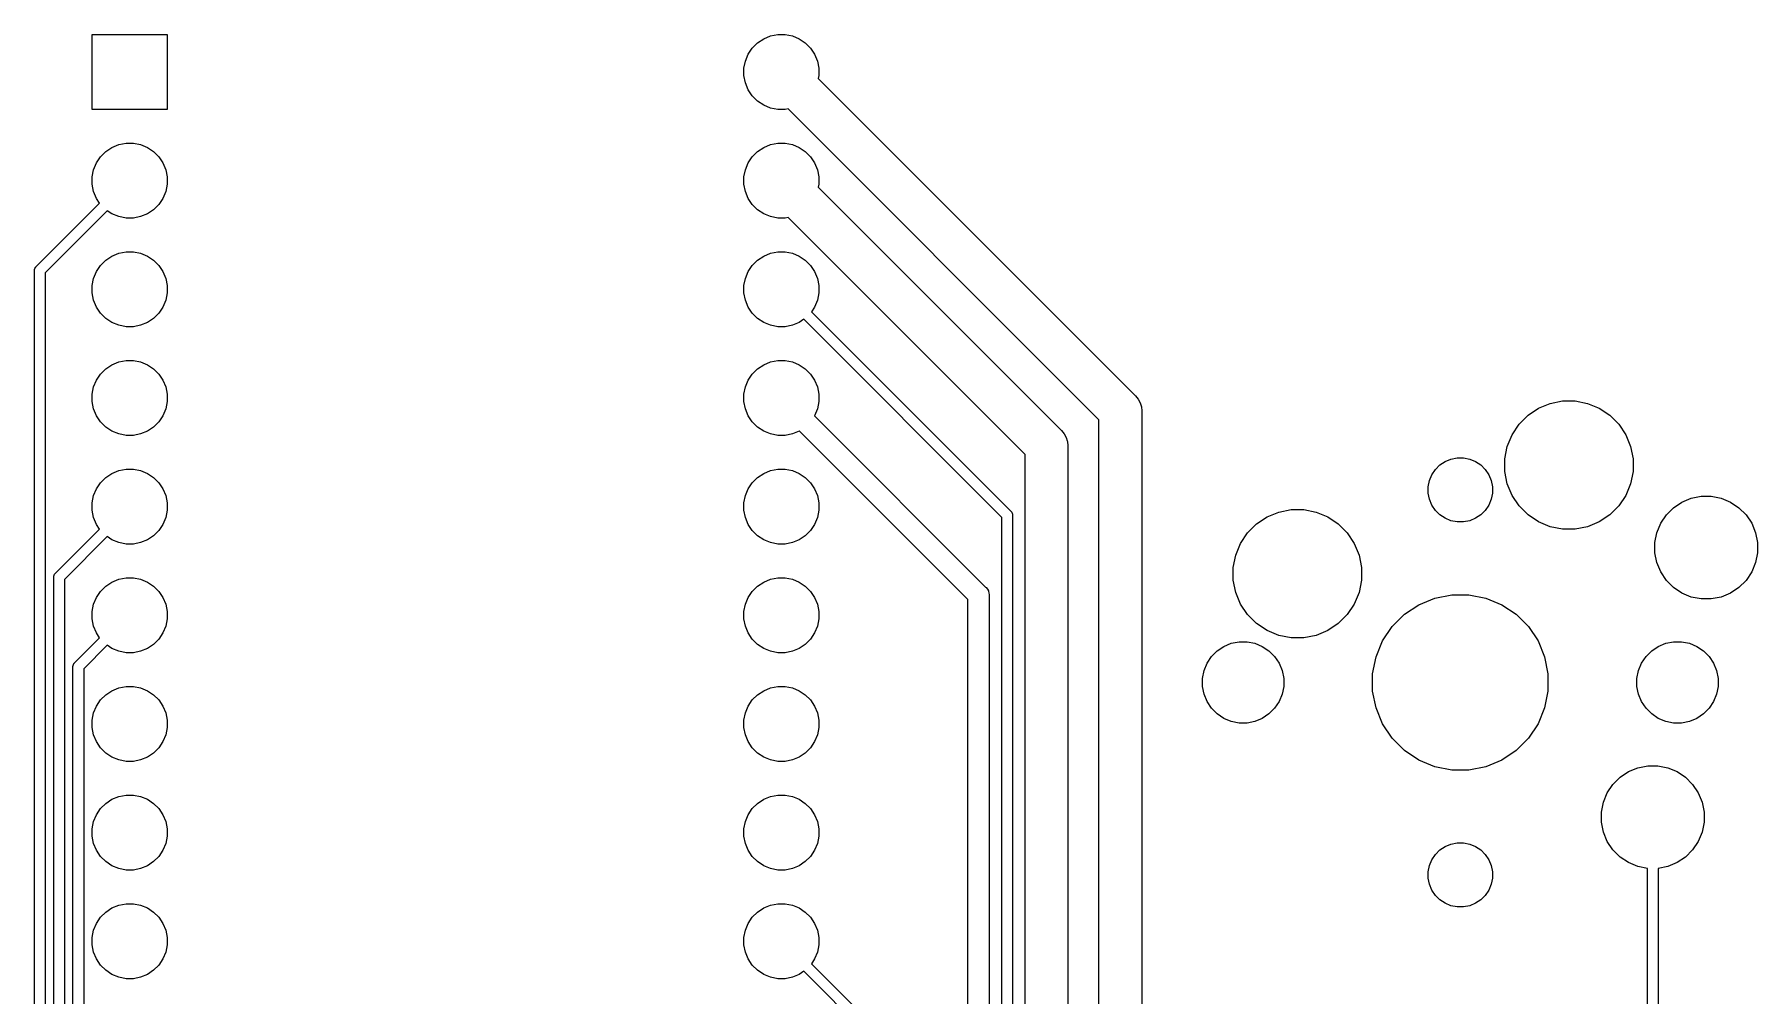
# Model space of a CAD drawing. Extents: x 52 to 337, y -159 to -34.
# Drawn here: x 55.56 to 95.85, y -56.53 to -34.07 of the extents above; entities that cross this region are included whole.
import ezdxf

# ---------------------------------------------------------------- set-up
doc = ezdxf.new("R2010")
doc.units = 0
doc.layers.add('BLACK', color=7, linetype='CONTINUOUS')

msp = doc.modelspace()

# ---------------------------------------------------------------- linework, layer by layer
at = {"layer": 'BLACK', "linetype": 'CONTINUOUS'}
for p, q in [((56.9087, -35.8188), (56.9087, -34.0662)), ((56.9087, -34.0662), (58.6613, -34.0662)), ((58.6613, -34.0662), (58.6613, -35.8188)), ((72.4664, -34.2618), (72.6099, -34.1659)), ((72.6099, -34.1659), (72.7694, -34.0999)), ((72.7694, -34.0999), (72.9387, -34.0662)), ((72.9387, -34.0662), (73.1113, -34.0662)), ((73.1113, -34.0662), (73.2806, -34.0999)), ((73.2806, -34.0999), (73.4401, -34.1659)), ((73.4401, -34.1659), (73.5836, -34.2618)), ((72.1824, -34.6869), (72.2484, -34.5274)), ((72.2484, -34.5274), (72.3443, -34.3839)), ((72.3443, -34.3839), (72.4664, -34.2618)), ((73.5836, -34.2618), (73.7057, -34.3839)), ((73.7057, -34.3839), (73.8016, -34.5274)), ((73.8016, -34.5274), (73.8676, -34.6869)), ((72.1487, -34.8562), (72.1824, -34.6869)), ((72.1487, -35.0288), (72.1487, -34.8562)), ((72.1824, -35.1981), (72.1487, -35.0288)), ((73.8676, -34.6869), (73.9013, -34.8562)), ((73.9013, -35.0288), (73.8875, -35.0979)), ((73.9013, -34.8562), (73.9013, -35.0288)), ((72.2484, -35.3576), (72.1824, -35.1981)), ((72.3443, -35.5011), (72.2484, -35.3576)), ((73.8875, -35.0979), (80.7023, -41.9127)), ((58.6613, -35.8188), (56.9087, -35.8188)), ((72.4664, -35.6232), (72.3443, -35.5011)), ((72.6099, -35.7191), (72.4664, -35.6232)), ((72.7694, -35.7851), (72.6099, -35.7191)), ((72.9387, -35.8188), (72.7694, -35.7851)), ((73.1113, -35.8188), (72.9387, -35.8188)), ((73.1804, -35.805), (73.1113, -35.8188)), ((79.9952, -42.6198), (73.1804, -35.805)), ((57.3699, -36.7059), (57.5294, -36.6399)), ((57.5294, -36.6399), (57.6987, -36.6062)), ((57.6987, -36.6062), (57.8713, -36.6062)), ((57.8713, -36.6062), (58.0406, -36.6399)), ((58.0406, -36.6399), (58.2001, -36.7059)), ((72.6099, -36.7059), (72.7694, -36.6399)), ((72.7694, -36.6399), (72.9387, -36.6062)), ((72.9387, -36.6062), (73.1113, -36.6062)), ((73.1113, -36.6062), (73.2806, -36.6399)), ((73.2806, -36.6399), (73.4401, -36.7059)), ((56.9424, -37.2269), (57.0084, -37.0674)), ((57.0084, -37.0674), (57.1043, -36.9239)), ((57.1043, -36.9239), (57.2264, -36.8018)), ((57.2264, -36.8018), (57.3699, -36.7059)), ((58.2001, -36.7059), (58.3436, -36.8018)), ((58.3436, -36.8018), (58.4657, -36.9239)), ((58.4657, -36.9239), (58.5616, -37.0674)), ((58.5616, -37.0674), (58.6276, -37.2269)), ((72.1824, -37.2269), (72.2484, -37.0674)), ((72.2484, -37.0674), (72.3443, -36.9239)), ((72.3443, -36.9239), (72.4664, -36.8018)), ((72.4664, -36.8018), (72.6099, -36.7059)), ((73.4401, -36.7059), (73.5836, -36.8018)), ((73.5836, -36.8018), (73.7057, -36.9239)), ((73.7057, -36.9239), (73.8016, -37.0674)), ((73.8016, -37.0674), (73.8676, -37.2269)), ((56.9087, -37.3962), (56.9424, -37.2269)), ((56.9087, -37.5688), (56.9087, -37.3962)), ((58.6276, -37.2269), (58.6613, -37.3962)), ((58.6613, -37.3962), (58.6613, -37.5688)), ((72.1487, -37.3962), (72.1824, -37.2269)), ((72.1487, -37.5688), (72.1487, -37.3962)), ((73.8676, -37.2269), (73.9013, -37.3962)), ((73.9013, -37.3962), (73.9013, -37.5688)), ((56.9424, -37.7381), (56.9087, -37.5688)), ((57.0084, -37.8976), (56.9424, -37.7381)), ((58.6276, -37.7381), (58.5616, -37.8976)), ((58.6613, -37.5688), (58.6276, -37.7381)), ((72.1824, -37.7381), (72.1487, -37.5688)), ((72.2484, -37.8976), (72.1824, -37.7381)), ((73.9013, -37.5688), (73.8875, -37.6379)), ((73.8875, -37.6379), (79.5574, -43.3078)), ((55.5996, -39.4911), (57.0824, -38.0083)), ((57.2592, -38.1851), (55.8087, -39.6356)), ((57.0824, -38.0083), (57.0084, -37.8976)), ((57.3699, -38.2591), (57.2592, -38.1851)), ((57.5294, -38.3251), (57.3699, -38.2591)), ((58.2001, -38.2591), (58.0406, -38.3251)), ((58.3436, -38.1632), (58.2001, -38.2591)), ((58.4657, -38.0411), (58.3436, -38.1632)), ((58.5616, -37.8976), (58.4657, -38.0411)), ((72.3443, -38.0411), (72.2484, -37.8976)), ((72.4664, -38.1632), (72.3443, -38.0411)), ((72.6099, -38.2591), (72.4664, -38.1632)), ((72.7694, -38.3251), (72.6099, -38.2591)), ((57.6987, -38.3588), (57.5294, -38.3251)), ((57.8713, -38.3588), (57.6987, -38.3588)), ((58.0406, -38.3251), (57.8713, -38.3588)), ((72.9387, -38.3588), (72.7694, -38.3251)), ((73.1113, -38.3588), (72.9387, -38.3588)), ((73.1804, -38.345), (73.1113, -38.3588)), ((78.7212, -43.8859), (73.1804, -38.345)), ((57.0084, -39.6074), (57.1043, -39.4639)), ((57.1043, -39.4639), (57.2264, -39.3418)), ((57.2264, -39.3418), (57.3699, -39.2459)), ((57.3699, -39.2459), (57.5294, -39.1799)), ((57.5294, -39.1799), (57.6987, -39.1462)), ((57.6987, -39.1462), (57.8713, -39.1462)), ((57.8713, -39.1462), (58.0406, -39.1799)), ((58.0406, -39.1799), (58.2001, -39.2459)), ((58.2001, -39.2459), (58.3436, -39.3418)), ((58.3436, -39.3418), (58.4657, -39.4639)), ((58.4657, -39.4639), (58.5616, -39.6074)), ((72.2484, -39.6074), (72.3443, -39.4639)), ((72.3443, -39.4639), (72.4664, -39.3418)), ((72.4664, -39.3418), (72.6099, -39.2459)), ((72.6099, -39.2459), (72.7694, -39.1799)), ((72.7694, -39.1799), (72.9387, -39.1462)), ((72.9387, -39.1462), (73.1113, -39.1462)), ((73.1113, -39.1462), (73.2806, -39.1799)), ((73.2806, -39.1799), (73.4401, -39.2459)), ((73.4401, -39.2459), (73.5836, -39.3418)), ((73.5836, -39.3418), (73.7057, -39.4639)), ((73.7057, -39.4639), (73.8016, -39.6074)), ((55.5581, -39.5838), (55.5605, -39.5593)), ((55.5587, -39.59), (55.5581, -39.5838)), ((55.5587, -66.9502), (55.5587, -39.59)), ((55.5605, -39.5593), (55.5676, -39.5358)), ((55.5676, -39.5358), (55.5792, -39.514)), ((55.5792, -39.514), (55.591, -39.4998)), ((55.591, -39.4998), (55.5949, -39.495)), ((55.591, -39.4998), (55.591, -39.4998)), ((55.5949, -39.495), (55.5996, -39.4911)), ((55.8087, -39.6356), (55.8087, -66.9046)), ((56.9087, -39.9362), (56.9424, -39.7669)), ((56.9424, -39.7669), (57.0084, -39.6074)), ((58.5616, -39.6074), (58.6276, -39.7669)), ((58.6276, -39.7669), (58.6613, -39.9362)), ((72.1487, -39.9362), (72.1824, -39.7669)), ((72.1824, -39.7669), (72.2484, -39.6074)), ((73.8016, -39.6074), (73.8676, -39.7669)), ((73.8676, -39.7669), (73.9013, -39.9362)), ((56.9087, -40.1088), (56.9087, -39.9362)), ((56.9424, -40.2781), (56.9087, -40.1088)), ((57.0084, -40.4376), (56.9424, -40.2781)), ((58.6276, -40.2781), (58.5616, -40.4376)), ((58.6613, -40.1088), (58.6276, -40.2781)), ((58.6613, -39.9362), (58.6613, -40.1088)), ((72.1487, -40.1088), (72.1487, -39.9362)), ((72.1824, -40.2781), (72.1487, -40.1088)), ((72.2484, -40.4376), (72.1824, -40.2781)), ((73.8676, -40.2781), (73.8016, -40.4376)), ((73.9013, -40.1088), (73.8676, -40.2781)), ((73.9013, -39.9362), (73.9013, -40.1088)), ((57.1043, -40.5811), (57.0084, -40.4376)), ((57.2264, -40.7032), (57.1043, -40.5811)), ((58.4657, -40.5811), (58.3436, -40.7032)), ((58.5616, -40.4376), (58.4657, -40.5811)), ((72.3443, -40.5811), (72.2484, -40.4376)), ((72.4664, -40.7032), (72.3443, -40.5811)), ((73.8016, -40.4376), (73.7276, -40.5483)), ((73.7276, -40.5483), (78.3904, -45.2111)), ((57.3699, -40.7991), (57.2264, -40.7032)), ((57.5294, -40.8651), (57.3699, -40.7991)), ((57.6987, -40.8988), (57.5294, -40.8651)), ((57.8713, -40.8988), (57.6987, -40.8988)), ((58.0406, -40.8651), (57.8713, -40.8988)), ((58.2001, -40.7991), (58.0406, -40.8651)), ((58.3436, -40.7032), (58.2001, -40.7991)), ((72.6099, -40.7991), (72.4664, -40.7032)), ((72.7694, -40.8651), (72.6099, -40.7991)), ((72.9387, -40.8988), (72.7694, -40.8651)), ((73.1113, -40.8988), (72.9387, -40.8988)), ((73.2806, -40.8651), (73.1113, -40.8988)), ((73.4401, -40.7991), (73.2806, -40.8651)), ((73.5508, -40.7251), (73.4401, -40.7991)), ((78.1813, -45.3556), (73.5508, -40.7251)), ((57.1043, -42.0039), (57.2264, -41.8818)), ((57.2264, -41.8818), (57.3699, -41.7859)), ((57.3699, -41.7859), (57.5294, -41.7199)), ((57.5294, -41.7199), (57.6987, -41.6862)), ((57.6987, -41.6862), (57.8713, -41.6862)), ((57.8713, -41.6862), (58.0406, -41.7199)), ((58.0406, -41.7199), (58.2001, -41.7859)), ((58.2001, -41.7859), (58.3436, -41.8818)), ((58.3436, -41.8818), (58.4657, -42.0039)), ((72.3443, -42.0039), (72.4664, -41.8818)), ((72.4664, -41.8818), (72.6099, -41.7859)), ((72.6099, -41.7859), (72.7694, -41.7199)), ((72.7694, -41.7199), (72.9387, -41.6862)), ((72.9387, -41.6862), (73.1113, -41.6862)), ((73.1113, -41.6862), (73.2806, -41.7199)), ((73.2806, -41.7199), (73.4401, -41.7859)), ((73.4401, -41.7859), (73.5836, -41.8818)), ((73.5836, -41.8818), (73.7057, -42.0039)), ((56.9424, -42.3069), (57.0084, -42.1474)), ((57.0084, -42.1474), (57.1043, -42.0039)), ((58.4657, -42.0039), (58.5616, -42.1474)), ((58.5616, -42.1474), (58.6276, -42.3069)), ((72.1824, -42.3069), (72.2484, -42.1474)), ((72.2484, -42.1474), (72.3443, -42.0039)), ((73.7057, -42.0039), (73.8016, -42.1474)), ((73.8016, -42.1474), (73.8676, -42.3069)), ((80.7023, -41.9127), (80.7023, -41.9127)), ((80.7023, -41.9127), (81.2862, -42.4966)), ((56.9087, -42.4762), (56.9424, -42.3069)), ((56.9087, -42.6488), (56.9087, -42.4762)), ((56.9424, -42.8181), (56.9087, -42.6488)), ((58.6276, -42.3069), (58.6613, -42.4762)), ((58.6613, -42.6488), (58.6276, -42.8181)), ((58.6613, -42.4762), (58.6613, -42.6488)), ((72.1487, -42.4762), (72.1824, -42.3069)), ((72.1487, -42.6488), (72.1487, -42.4762)), ((72.1824, -42.8181), (72.1487, -42.6488)), ((73.8676, -42.3069), (73.9013, -42.4762)), ((73.9013, -42.6488), (73.8676, -42.8181)), ((73.9013, -42.4762), (73.9013, -42.6488)), ((80.45, -43.0746), (79.9952, -42.6198)), ((79.9952, -42.6198), (79.9952, -42.6198)), ((81.2862, -42.4966), (81.3053, -42.5122)), ((81.3053, -42.5122), (81.3677, -42.5884)), ((81.3677, -42.5884), (81.4142, -42.6752)), ((81.4142, -42.6752), (81.4427, -42.7693)), ((90.7295, -42.8032), (91.0025, -42.6901)), ((91.0025, -42.6901), (91.2923, -42.6325)), ((91.2923, -42.6325), (91.5877, -42.6325)), ((91.5877, -42.6325), (91.8775, -42.6901)), ((91.8775, -42.6901), (92.1505, -42.8032)), ((57.0084, -42.9776), (56.9424, -42.8181)), ((57.1043, -43.1211), (57.0084, -42.9776)), ((58.5616, -42.9776), (58.4657, -43.1211)), ((58.6276, -42.8181), (58.5616, -42.9776)), ((72.2484, -42.9776), (72.1824, -42.8181)), ((72.3443, -43.1211), (72.2484, -42.9776)), ((73.8016, -42.9776), (73.7984, -42.9823)), ((73.7984, -42.9823), (77.7994, -46.9834)), ((73.8676, -42.8181), (73.8016, -42.9776)), ((80.45, -90.4516), (80.45, -43.0746)), ((81.4427, -42.7693), (81.4428, -42.7695)), ((81.4428, -42.7695), (81.4524, -42.8675)), ((81.4524, -42.8675), (81.45, -42.8921)), ((81.45, -42.8921), (81.45, -90.6342)), ((90.2749, -43.1763), (90.4838, -42.9674)), ((90.4838, -42.9674), (90.7295, -42.8032)), ((92.1505, -42.8032), (92.3962, -42.9674)), ((92.3962, -42.9674), (92.6051, -43.1763)), ((57.2264, -43.2432), (57.1043, -43.1211)), ((57.3699, -43.3391), (57.2264, -43.2432)), ((57.5294, -43.4051), (57.3699, -43.3391)), ((57.6987, -43.4388), (57.5294, -43.4051)), ((57.8713, -43.4388), (57.6987, -43.4388)), ((58.0406, -43.4051), (57.8713, -43.4388)), ((58.2001, -43.3391), (58.0406, -43.4051)), ((58.3436, -43.2432), (58.2001, -43.3391)), ((58.4657, -43.1211), (58.3436, -43.2432)), ((72.4664, -43.2432), (72.3443, -43.1211)), ((72.6099, -43.3391), (72.4664, -43.2432)), ((72.7694, -43.4051), (72.6099, -43.3391)), ((72.9387, -43.4388), (72.7694, -43.4051)), ((73.1113, -43.4388), (72.9387, -43.4388)), ((73.2806, -43.4051), (73.1113, -43.4388)), ((73.4401, -43.3391), (73.2806, -43.4051)), ((73.4448, -43.3359), (73.4401, -43.3391)), ((77.3813, -47.2724), (73.4448, -43.3359)), ((79.5574, -43.3078), (79.5765, -43.3235)), ((79.5765, -43.3235), (79.639, -43.3996)), ((79.639, -43.3996), (79.6854, -43.4865)), ((79.6854, -43.4865), (79.7089, -43.5639)), ((89.9976, -43.695), (90.1107, -43.422)), ((90.1107, -43.422), (90.2749, -43.1763)), ((92.6051, -43.1763), (92.7693, -43.422)), ((92.7693, -43.422), (92.8824, -43.695)), ((78.7213, -75.05), (78.7212, -43.8859)), ((79.7089, -43.5639), (79.714, -43.5807)), ((79.714, -43.5807), (79.7237, -43.6788)), ((79.7237, -43.6788), (79.7212, -43.7033)), ((79.7212, -43.7033), (79.7212, -89.5542)), ((89.94, -43.9848), (89.9976, -43.695)), ((92.8824, -43.695), (92.94, -43.9848)), ((57.3699, -44.3259), (57.5294, -44.2599)), ((57.5294, -44.2599), (57.6987, -44.2262)), ((57.6987, -44.2262), (57.8713, -44.2262)), ((57.8713, -44.2262), (58.0406, -44.2599)), ((58.0406, -44.2599), (58.2001, -44.3259)), ((72.6099, -44.3259), (72.7694, -44.2599)), ((72.7694, -44.2599), (72.9387, -44.2262)), ((72.9387, -44.2262), (73.1113, -44.2262)), ((73.1113, -44.2262), (73.2806, -44.2599)), ((73.2806, -44.2599), (73.4401, -44.3259)), ((88.2354, -44.3572), (88.3174, -44.2344)), ((88.3174, -44.2344), (88.4219, -44.1299)), ((88.4219, -44.1299), (88.5447, -44.0479)), ((88.5447, -44.0479), (88.6812, -43.9913)), ((88.6812, -43.9913), (88.8261, -43.9625)), ((88.8261, -43.9625), (88.9739, -43.9625)), ((88.9739, -43.9625), (89.1188, -43.9913)), ((89.1188, -43.9913), (89.2553, -44.0479)), ((89.2553, -44.0479), (89.3781, -44.1299)), ((89.3781, -44.1299), (89.4826, -44.2344)), ((89.4826, -44.2344), (89.5646, -44.3572)), ((89.94, -44.2802), (89.94, -43.9848)), ((89.9976, -44.57), (89.94, -44.2802)), ((92.94, -44.2802), (92.8824, -44.57)), ((92.94, -43.9848), (92.94, -44.2802)), ((56.9424, -44.8469), (57.0084, -44.6874)), ((57.0084, -44.6874), (57.1043, -44.5439)), ((57.1043, -44.5439), (57.2264, -44.4218)), ((57.2264, -44.4218), (57.3699, -44.3259)), ((58.2001, -44.3259), (58.3436, -44.4218)), ((58.3436, -44.4218), (58.4657, -44.5439)), ((58.4657, -44.5439), (58.5616, -44.6874)), ((58.5616, -44.6874), (58.6276, -44.8469)), ((72.1824, -44.8469), (72.2484, -44.6874)), ((72.2484, -44.6874), (72.3443, -44.5439)), ((72.3443, -44.5439), (72.4664, -44.4218)), ((72.4664, -44.4218), (72.6099, -44.3259)), ((73.4401, -44.3259), (73.5836, -44.4218)), ((73.5836, -44.4218), (73.7057, -44.5439)), ((73.7057, -44.5439), (73.8016, -44.6874)), ((73.8016, -44.6874), (73.8676, -44.8469)), ((88.15, -44.6386), (88.1788, -44.4937)), ((88.15, -44.7864), (88.15, -44.6386)), ((88.1788, -44.4937), (88.2354, -44.3572)), ((89.5646, -44.3572), (89.6212, -44.4937)), ((89.6212, -44.4937), (89.65, -44.6386)), ((89.65, -44.6386), (89.65, -44.7864)), ((90.1107, -44.843), (89.9976, -44.57)), ((92.8824, -44.57), (92.7693, -44.843)), ((56.9087, -45.0162), (56.9424, -44.8469)), ((56.9087, -45.1888), (56.9087, -45.0162)), ((58.6276, -44.8469), (58.6613, -45.0162)), ((58.6613, -45.0162), (58.6613, -45.1888)), ((72.1487, -45.0162), (72.1824, -44.8469)), ((72.1487, -45.1888), (72.1487, -45.0162)), ((73.8676, -44.8469), (73.9013, -45.0162)), ((73.9013, -45.0162), (73.9013, -45.1888)), ((88.1788, -44.9313), (88.15, -44.7864)), ((88.2354, -45.0678), (88.1788, -44.9313)), ((88.3174, -45.1906), (88.2354, -45.0678)), ((89.5646, -45.0678), (89.4826, -45.1906)), ((89.6212, -44.9313), (89.5646, -45.0678)), ((89.65, -44.7864), (89.6212, -44.9313)), ((90.2749, -45.0887), (90.1107, -44.843)), ((90.4838, -45.2976), (90.2749, -45.0887)), ((92.6051, -45.0887), (92.3962, -45.2976)), ((92.7693, -44.843), (92.6051, -45.0887)), ((93.885, -45.1304), (94.0816, -44.9991)), ((94.0816, -44.9991), (94.3, -44.9086)), ((94.3, -44.9086), (94.5318, -44.8625)), ((94.5318, -44.8625), (94.7682, -44.8625)), ((94.7682, -44.8625), (95, -44.9086)), ((95, -44.9086), (95.2184, -44.9991)), ((95.2184, -44.9991), (95.415, -45.1304)), ((56.9424, -45.3581), (56.9087, -45.1888)), ((57.0084, -45.5176), (56.9424, -45.3581)), ((57.0824, -45.6283), (57.0084, -45.5176)), ((58.5616, -45.5176), (58.4657, -45.6611)), ((58.6276, -45.3581), (58.5616, -45.5176)), ((58.6613, -45.1888), (58.6276, -45.3581)), ((72.1824, -45.3581), (72.1487, -45.1888)), ((72.2484, -45.5176), (72.1824, -45.3581)), ((72.3443, -45.6611), (72.2484, -45.5176)), ((73.8016, -45.5176), (73.7057, -45.6611)), ((73.8676, -45.3581), (73.8016, -45.5176)), ((73.9013, -45.1888), (73.8676, -45.3581)), ((78.1813, -71.0222), (78.1813, -45.3556)), ((78.3904, -45.2111), (78.3951, -45.215)), ((78.3951, -45.215), (78.399, -45.2198)), ((78.399, -45.2198), (78.3991, -45.2198)), ((78.3991, -45.2198), (78.4108, -45.234)), ((78.4108, -45.234), (78.4224, -45.2558)), ((78.4224, -45.2558), (78.4295, -45.2793)), ((78.4295, -45.2793), (78.4313, -45.2977)), ((78.4313, -45.2977), (78.4313, -45.2977)), ((78.4313, -45.2977), (78.4319, -45.3038)), ((78.4319, -45.3038), (78.4313, -45.31)), ((78.4313, -45.31), (78.4313, -71.0679)), ((83.9249, -45.7163), (84.1338, -45.5074)), ((84.1338, -45.5074), (84.3795, -45.3432)), ((84.3795, -45.3432), (84.6525, -45.2301)), ((84.6525, -45.2301), (84.9423, -45.1725)), ((84.9423, -45.1725), (85.2377, -45.1725)), ((85.2377, -45.1725), (85.5275, -45.2301)), ((85.5275, -45.2301), (85.8005, -45.3432)), ((85.8005, -45.3432), (86.0462, -45.5074)), ((86.0462, -45.5074), (86.2551, -45.7163)), ((88.4219, -45.2951), (88.3174, -45.1906)), ((88.5447, -45.3771), (88.4219, -45.2951)), ((88.6812, -45.4337), (88.5447, -45.3771)), ((88.8261, -45.4625), (88.6812, -45.4337)), ((88.9739, -45.4625), (88.8261, -45.4625)), ((89.1188, -45.4337), (88.9739, -45.4625)), ((89.2553, -45.3771), (89.1188, -45.4337)), ((89.3781, -45.2951), (89.2553, -45.3771)), ((89.4826, -45.1906), (89.3781, -45.2951)), ((90.7295, -45.4618), (90.4838, -45.2976)), ((91.0025, -45.5749), (90.7295, -45.4618)), ((92.1505, -45.4618), (91.8775, -45.5749)), ((92.3962, -45.2976), (92.1505, -45.4618)), ((93.4961, -45.7125), (93.5866, -45.4941)), ((93.5866, -45.4941), (93.7179, -45.2975)), ((93.7179, -45.2975), (93.885, -45.1304)), ((95.415, -45.1304), (95.5821, -45.2975)), ((95.5821, -45.2975), (95.7134, -45.4941)), ((95.7134, -45.4941), (95.8039, -45.7125)), ((56.0496, -46.6611), (57.0824, -45.6283)), ((57.2592, -45.8051), (56.2587, -46.8056)), ((57.3699, -45.8791), (57.2592, -45.8051)), ((57.5294, -45.9451), (57.3699, -45.8791)), ((58.2001, -45.8791), (58.0406, -45.9451)), ((58.3436, -45.7832), (58.2001, -45.8791)), ((58.4657, -45.6611), (58.3436, -45.7832)), ((72.4664, -45.7832), (72.3443, -45.6611)), ((72.6099, -45.8791), (72.4664, -45.7832)), ((72.7694, -45.9451), (72.6099, -45.8791)), ((73.4401, -45.8791), (73.2806, -45.9451)), ((73.5836, -45.7832), (73.4401, -45.8791)), ((73.7057, -45.6611), (73.5836, -45.7832)), ((83.7607, -45.962), (83.9249, -45.7163)), ((86.2551, -45.7163), (86.4193, -45.962)), ((91.2923, -45.6325), (91.0025, -45.5749)), ((91.5877, -45.6325), (91.2923, -45.6325)), ((91.8775, -45.5749), (91.5877, -45.6325)), ((93.45, -45.9443), (93.4961, -45.7125)), ((95.8039, -45.7125), (95.85, -45.9443)), ((57.6987, -45.9788), (57.5294, -45.9451)), ((57.8713, -45.9788), (57.6987, -45.9788)), ((58.0406, -45.9451), (57.8713, -45.9788)), ((72.9387, -45.9788), (72.7694, -45.9451)), ((73.1113, -45.9788), (72.9387, -45.9788)), ((73.2806, -45.9451), (73.1113, -45.9788)), ((83.59, -46.5248), (83.6476, -46.235)), ((83.6476, -46.235), (83.7607, -45.962)), ((86.4193, -45.962), (86.5324, -46.235)), ((86.5324, -46.235), (86.59, -46.5248)), ((93.45, -46.1807), (93.45, -45.9443)), ((93.4961, -46.4125), (93.45, -46.1807)), ((95.85, -46.1807), (95.8039, -46.4125)), ((95.85, -45.9443), (95.85, -46.1807)), ((56.0087, -46.7477), (56.0105, -46.7293)), ((56.0105, -46.7293), (56.0176, -46.7057)), ((56.0176, -46.7057), (56.0293, -46.684)), ((56.0293, -46.684), (56.0449, -46.665)), ((56.0449, -46.665), (56.0496, -46.6611)), ((83.59, -46.8202), (83.59, -46.5248)), ((86.59, -46.5248), (86.59, -46.8202)), ((93.5866, -46.6309), (93.4961, -46.4125)), ((93.7179, -46.8275), (93.5866, -46.6309)), ((95.7134, -46.6309), (95.5821, -46.8275)), ((95.8039, -46.4125), (95.7134, -46.6309)), ((56.0081, -46.7538), (56.0087, -46.7477)), ((56.0087, -46.7599), (56.0081, -46.7538)), ((56.0087, -46.7477), (56.0087, -46.7477)), ((56.0087, -66.7638), (56.0087, -46.7599)), ((56.2587, -46.8056), (56.2587, -66.7182)), ((57.0084, -47.2274), (57.1043, -47.0839)), ((57.1043, -47.0839), (57.2264, -46.9618)), ((57.2264, -46.9618), (57.3699, -46.8659)), ((57.3699, -46.8659), (57.5294, -46.7999)), ((57.5294, -46.7999), (57.6987, -46.7662)), ((57.6987, -46.7662), (57.8713, -46.7662)), ((57.8713, -46.7662), (58.0406, -46.7999)), ((58.0406, -46.7999), (58.2001, -46.8659)), ((58.2001, -46.8659), (58.3436, -46.9618)), ((58.3436, -46.9618), (58.4657, -47.0839)), ((58.4657, -47.0839), (58.5616, -47.2274)), ((72.2484, -47.2274), (72.3443, -47.0839)), ((72.3443, -47.0839), (72.4664, -46.9618)), ((72.4664, -46.9618), (72.6099, -46.8659)), ((72.6099, -46.8659), (72.7694, -46.7999)), ((72.7694, -46.7999), (72.9387, -46.7662)), ((72.9387, -46.7662), (73.1113, -46.7662)), ((73.1113, -46.7662), (73.2806, -46.7999)), ((73.2806, -46.7999), (73.4401, -46.8659)), ((73.4401, -46.8659), (73.5836, -46.9618)), ((73.5836, -46.9618), (73.7057, -47.0839)), ((73.7057, -47.0839), (73.8016, -47.2274)), ((77.7994, -46.9834), (77.809, -46.9912)), ((77.809, -46.9912), (77.8402, -47.0293)), ((77.8402, -47.0293), (77.8634, -47.0727)), ((77.8634, -47.0727), (77.8668, -47.0839)), ((77.8668, -47.0839), (77.8777, -47.1198)), ((77.8777, -47.1198), (77.8825, -47.1688)), ((83.6476, -47.11), (83.59, -46.8202)), ((83.7607, -47.383), (83.6476, -47.11)), ((86.5324, -47.11), (86.4193, -47.383)), ((86.59, -46.8202), (86.5324, -47.11)), ((93.885, -46.9946), (93.7179, -46.8275)), ((94.0816, -47.1259), (93.885, -46.9946)), ((94.3, -47.2164), (94.0816, -47.1259)), ((95.2184, -47.1259), (95, -47.2164)), ((95.415, -46.9946), (95.2184, -47.1259)), ((95.5821, -46.8275), (95.415, -46.9946)), ((56.9087, -47.5562), (56.9424, -47.3869)), ((56.9424, -47.3869), (57.0084, -47.2274)), ((58.5616, -47.2274), (58.6276, -47.3869)), ((58.6276, -47.3869), (58.6613, -47.5562)), ((72.1487, -47.5562), (72.1824, -47.3869)), ((72.1824, -47.3869), (72.2484, -47.2274)), ((73.8016, -47.2274), (73.8676, -47.3869)), ((73.8676, -47.3869), (73.9013, -47.5562)), ((77.3813, -70.505), (77.3813, -47.2724)), ((77.8825, -47.1688), (77.8813, -47.1811)), ((77.8813, -47.1811), (77.8813, -70.505)), ((83.9249, -47.6287), (83.7607, -47.383)), ((86.4193, -47.383), (86.2551, -47.6287)), ((87.5932, -47.6202), (87.929, -47.3958)), ((87.929, -47.3958), (88.302, -47.2413)), ((88.302, -47.2413), (88.6981, -47.1625)), ((88.6981, -47.1625), (89.1019, -47.1625)), ((89.1019, -47.1625), (89.498, -47.2413)), ((89.498, -47.2413), (89.871, -47.3958)), ((89.871, -47.3958), (90.2068, -47.6202)), ((94.5318, -47.2625), (94.3, -47.2164)), ((94.7682, -47.2625), (94.5318, -47.2625)), ((95, -47.2164), (94.7682, -47.2625)), ((56.9087, -47.7288), (56.9087, -47.5562)), ((56.9424, -47.8981), (56.9087, -47.7288)), ((57.0084, -48.0576), (56.9424, -47.8981)), ((58.6276, -47.8981), (58.5616, -48.0576)), ((58.6613, -47.7288), (58.6276, -47.8981)), ((58.6613, -47.5562), (58.6613, -47.7288)), ((72.1487, -47.7288), (72.1487, -47.5562)), ((72.1824, -47.8981), (72.1487, -47.7288)), ((72.2484, -48.0576), (72.1824, -47.8981)), ((73.8676, -47.8981), (73.8016, -48.0576)), ((73.9013, -47.7288), (73.8676, -47.8981)), ((73.9013, -47.5562), (73.9013, -47.7288)), ((84.1338, -47.8376), (83.9249, -47.6287)), ((84.3795, -48.0018), (84.1338, -47.8376)), ((86.0462, -47.8376), (85.8005, -48.0018)), ((86.2551, -47.6287), (86.0462, -47.8376)), ((87.0833, -48.2415), (87.3077, -47.9057)), ((87.3077, -47.9057), (87.5932, -47.6202)), ((90.2068, -47.6202), (90.4923, -47.9057)), ((90.4923, -47.9057), (90.7167, -48.2415)), ((56.4996, -48.7511), (57.0824, -48.1683)), ((57.2592, -48.3451), (56.7087, -48.8956)), ((57.0824, -48.1683), (57.0084, -48.0576)), ((57.3699, -48.4191), (57.2592, -48.3451)), ((58.3436, -48.3232), (58.2001, -48.4191)), ((58.4657, -48.2011), (58.3436, -48.3232)), ((58.5616, -48.0576), (58.4657, -48.2011)), ((72.3443, -48.2011), (72.2484, -48.0576)), ((72.4664, -48.3232), (72.3443, -48.2011)), ((72.6099, -48.4191), (72.4664, -48.3232)), ((73.5836, -48.3232), (73.4401, -48.4191)), ((73.7057, -48.2011), (73.5836, -48.3232)), ((73.8016, -48.0576), (73.7057, -48.2011)), ((83.37, -48.3706), (83.5429, -48.299)), ((83.5429, -48.299), (83.7264, -48.2625)), ((83.7264, -48.2625), (83.9136, -48.2625)), ((83.9136, -48.2625), (84.0971, -48.299)), ((84.0971, -48.299), (84.27, -48.3706)), ((84.6525, -48.1149), (84.3795, -48.0018)), ((84.9423, -48.1725), (84.6525, -48.1149)), ((85.2377, -48.1725), (84.9423, -48.1725)), ((85.5275, -48.1149), (85.2377, -48.1725)), ((85.8005, -48.0018), (85.5275, -48.1149)), ((86.9288, -48.6145), (87.0833, -48.2415)), ((90.7167, -48.2415), (90.8712, -48.6145)), ((93.53, -48.3706), (93.7029, -48.299)), ((93.7029, -48.299), (93.8864, -48.2625)), ((93.8864, -48.2625), (94.0736, -48.2625)), ((94.0736, -48.2625), (94.2571, -48.299)), ((94.2571, -48.299), (94.43, -48.3706)), ((56.4949, -48.755), (56.4996, -48.7511)), ((57.5294, -48.4851), (57.3699, -48.4191)), ((57.6987, -48.5188), (57.5294, -48.4851)), ((57.8713, -48.5188), (57.6987, -48.5188)), ((58.0406, -48.4851), (57.8713, -48.5188)), ((58.2001, -48.4191), (58.0406, -48.4851)), ((72.7694, -48.4851), (72.6099, -48.4191)), ((72.9387, -48.5188), (72.7694, -48.4851)), ((73.1113, -48.5188), (72.9387, -48.5188)), ((73.2806, -48.4851), (73.1113, -48.5188)), ((73.4401, -48.4191), (73.2806, -48.4851)), ((82.9781, -48.7625), (83.0821, -48.6069)), ((83.0821, -48.6069), (83.2144, -48.4746)), ((83.2144, -48.4746), (83.37, -48.3706)), ((84.27, -48.3706), (84.4256, -48.4746)), ((84.4256, -48.4746), (84.5579, -48.6069)), ((84.5579, -48.6069), (84.6619, -48.7625)), ((86.85, -49.0106), (86.9288, -48.6145)), ((90.8712, -48.6145), (90.95, -49.0106)), ((93.1381, -48.7625), (93.2421, -48.6069)), ((93.2421, -48.6069), (93.3744, -48.4746)), ((93.3744, -48.4746), (93.53, -48.3706)), ((94.43, -48.3706), (94.5856, -48.4746)), ((94.5856, -48.4746), (94.7179, -48.6069)), ((94.7179, -48.6069), (94.8219, -48.7625)), ((56.4581, -48.8438), (56.4605, -48.8193)), ((56.4587, -48.8499), (56.4581, -48.8438)), ((56.4587, -64.6738), (56.4587, -48.8499)), ((56.4605, -48.8193), (56.4677, -48.7957)), ((56.4677, -48.7957), (56.4793, -48.774)), ((56.4793, -48.774), (56.491, -48.7598)), ((56.491, -48.7597), (56.4949, -48.755)), ((56.491, -48.7598), (56.491, -48.7597)), ((56.7087, -48.8956), (56.7087, -64.6282)), ((82.87, -49.1189), (82.9065, -48.9354)), ((82.87, -49.3061), (82.87, -49.1189)), ((82.9065, -48.9354), (82.9781, -48.7625)), ((84.6619, -48.7625), (84.7335, -48.9354)), ((84.7335, -48.9354), (84.77, -49.1189)), ((84.77, -49.1189), (84.77, -49.3061)), ((86.85, -49.4144), (86.85, -49.0106)), ((90.95, -49.0106), (90.95, -49.4144)), ((93.03, -49.1189), (93.0665, -48.9354)), ((93.03, -49.3061), (93.03, -49.1189)), ((93.0665, -48.9354), (93.1381, -48.7625)), ((94.8219, -48.7625), (94.8935, -48.9354)), ((94.8935, -48.9354), (94.93, -49.1189)), ((94.93, -49.1189), (94.93, -49.3061)), ((57.1043, -49.6239), (57.2264, -49.5018)), ((57.2264, -49.5018), (57.3699, -49.4059)), ((57.3699, -49.4059), (57.5294, -49.3399)), ((57.5294, -49.3399), (57.6987, -49.3062)), ((57.6987, -49.3062), (57.8713, -49.3062)), ((57.8713, -49.3062), (58.0406, -49.3399)), ((58.0406, -49.3399), (58.2001, -49.4059)), ((58.2001, -49.4059), (58.3436, -49.5018)), ((58.3436, -49.5018), (58.4657, -49.6239)), ((72.3443, -49.6239), (72.4664, -49.5018)), ((72.4664, -49.5018), (72.6099, -49.4059)), ((72.6099, -49.4059), (72.7694, -49.3399)), ((72.7694, -49.3399), (72.9387, -49.3062)), ((72.9387, -49.3062), (73.1113, -49.3062)), ((73.1113, -49.3062), (73.2806, -49.3399)), ((73.2806, -49.3399), (73.4401, -49.4059)), ((73.4401, -49.4059), (73.5836, -49.5018)), ((73.5836, -49.5018), (73.7057, -49.6239)), ((82.9065, -49.4896), (82.87, -49.3061)), ((82.9781, -49.6625), (82.9065, -49.4896)), ((84.7335, -49.4896), (84.6619, -49.6625)), ((84.77, -49.3061), (84.7335, -49.4896)), ((86.9288, -49.8105), (86.85, -49.4144)), ((90.95, -49.4144), (90.8712, -49.8105)), ((93.0665, -49.4896), (93.03, -49.3061)), ((93.1381, -49.6625), (93.0665, -49.4896)), ((94.8935, -49.4896), (94.8219, -49.6625)), ((94.93, -49.3061), (94.8935, -49.4896)), ((56.9087, -50.0962), (56.9424, -49.9269)), ((56.9424, -49.9269), (57.0084, -49.7674)), ((57.0084, -49.7674), (57.1043, -49.6239)), ((58.4657, -49.6239), (58.5616, -49.7674)), ((58.5616, -49.7674), (58.6276, -49.9269)), ((58.6276, -49.9269), (58.6613, -50.0962)), ((72.1487, -50.0962), (72.1824, -49.9269)), ((72.1824, -49.9269), (72.2484, -49.7674)), ((72.2484, -49.7674), (72.3443, -49.6239)), ((73.7057, -49.6239), (73.8016, -49.7674)), ((73.8016, -49.7674), (73.8676, -49.9269)), ((73.8676, -49.9269), (73.9013, -50.0962)), ((83.0821, -49.8181), (82.9781, -49.6625)), ((83.2144, -49.9504), (83.0821, -49.8181)), ((83.37, -50.0544), (83.2144, -49.9504)), ((84.4256, -49.9504), (84.27, -50.0544)), ((84.5579, -49.8181), (84.4256, -49.9504)), ((84.6619, -49.6625), (84.5579, -49.8181)), ((87.0833, -50.1835), (86.9288, -49.8105)), ((90.8712, -49.8105), (90.7167, -50.1835)), ((93.2421, -49.8181), (93.1381, -49.6625)), ((93.3744, -49.9504), (93.2421, -49.8181)), ((93.53, -50.0544), (93.3744, -49.9504)), ((94.5856, -49.9504), (94.43, -50.0544)), ((94.7179, -49.8181), (94.5856, -49.9504)), ((94.8219, -49.6625), (94.7179, -49.8181)), ((56.9087, -50.2688), (56.9087, -50.0962)), ((56.9424, -50.4381), (56.9087, -50.2688)), ((58.6613, -50.2688), (58.6276, -50.4381)), ((58.6613, -50.0962), (58.6613, -50.2688)), ((72.1487, -50.2688), (72.1487, -50.0962)), ((72.1824, -50.4381), (72.1487, -50.2688)), ((73.9013, -50.2688), (73.8676, -50.4381)), ((73.9013, -50.0962), (73.9013, -50.2688)), ((83.5429, -50.126), (83.37, -50.0544)), ((83.7264, -50.1625), (83.5429, -50.126)), ((83.9136, -50.1625), (83.7264, -50.1625)), ((84.0971, -50.126), (83.9136, -50.1625)), ((84.27, -50.0544), (84.0971, -50.126)), ((87.3077, -50.5193), (87.0833, -50.1835)), ((90.7167, -50.1835), (90.4923, -50.5193)), ((93.7029, -50.126), (93.53, -50.0544)), ((93.8864, -50.1625), (93.7029, -50.126)), ((94.0736, -50.1625), (93.8864, -50.1625)), ((94.2571, -50.126), (94.0736, -50.1625)), ((94.43, -50.0544), (94.2571, -50.126)), ((57.0084, -50.5976), (56.9424, -50.4381)), ((57.1043, -50.7411), (57.0084, -50.5976)), ((57.2264, -50.8632), (57.1043, -50.7411)), ((58.4657, -50.7411), (58.3436, -50.8632)), ((58.5616, -50.5976), (58.4657, -50.7411)), ((58.6276, -50.4381), (58.5616, -50.5976)), ((72.2484, -50.5976), (72.1824, -50.4381)), ((72.3443, -50.7411), (72.2484, -50.5976)), ((72.4664, -50.8632), (72.3443, -50.7411)), ((73.7057, -50.7411), (73.5836, -50.8632)), ((73.8016, -50.5976), (73.7057, -50.7411)), ((73.8676, -50.4381), (73.8016, -50.5976)), ((87.5932, -50.8048), (87.3077, -50.5193)), ((90.4923, -50.5193), (90.2068, -50.8048)), ((57.3699, -50.9591), (57.2264, -50.8632)), ((57.5294, -51.0251), (57.3699, -50.9591)), ((57.6987, -51.0588), (57.5294, -51.0251)), ((57.8713, -51.0588), (57.6987, -51.0588)), ((58.0406, -51.0251), (57.8713, -51.0588)), ((58.2001, -50.9591), (58.0406, -51.0251)), ((58.3436, -50.8632), (58.2001, -50.9591)), ((72.6099, -50.9591), (72.4664, -50.8632)), ((72.7694, -51.0251), (72.6099, -50.9591)), ((72.9387, -51.0588), (72.7694, -51.0251)), ((73.1113, -51.0588), (72.9387, -51.0588)), ((73.2806, -51.0251), (73.1113, -51.0588)), ((73.4401, -50.9591), (73.2806, -51.0251)), ((73.5836, -50.8632), (73.4401, -50.9591)), ((87.929, -51.0292), (87.5932, -50.8048)), ((88.302, -51.1837), (87.929, -51.0292)), ((89.871, -51.0292), (89.498, -51.1837)), ((90.2068, -50.8048), (89.871, -51.0292)), ((93.05, -51.2086), (93.2818, -51.1625)), ((93.2818, -51.1625), (93.5182, -51.1625)), ((93.5182, -51.1625), (93.75, -51.2086)), ((88.6981, -51.2625), (88.302, -51.1837)), ((89.1019, -51.2625), (88.6981, -51.2625)), ((89.498, -51.1837), (89.1019, -51.2625)), ((92.4679, -51.5975), (92.635, -51.4304)), ((92.635, -51.4304), (92.8316, -51.2991)), ((92.8316, -51.2991), (93.05, -51.2086)), ((93.75, -51.2086), (93.9684, -51.2991)), ((93.9684, -51.2991), (94.165, -51.4304)), ((94.165, -51.4304), (94.3321, -51.5975)), ((57.2264, -52.0418), (57.3699, -51.9459)), ((57.3699, -51.9459), (57.5294, -51.8799)), ((57.5294, -51.8799), (57.6987, -51.8462)), ((57.6987, -51.8462), (57.8713, -51.8462)), ((57.8713, -51.8462), (58.0406, -51.8799)), ((58.0406, -51.8799), (58.2001, -51.9459)), ((58.2001, -51.9459), (58.3436, -52.0418)), ((72.4664, -52.0418), (72.6099, -51.9459)), ((72.6099, -51.9459), (72.7694, -51.8799)), ((72.7694, -51.8799), (72.9387, -51.8462)), ((72.9387, -51.8462), (73.1113, -51.8462)), ((73.1113, -51.8462), (73.2806, -51.8799)), ((73.2806, -51.8799), (73.4401, -51.9459)), ((73.4401, -51.9459), (73.5836, -52.0418)), ((92.2461, -52.0125), (92.3366, -51.7941)), ((92.3366, -51.7941), (92.4679, -51.5975)), ((94.3321, -51.5975), (94.4634, -51.7941)), ((94.4634, -51.7941), (94.5539, -52.0125)), ((56.9424, -52.4669), (57.0084, -52.3074)), ((57.0084, -52.3074), (57.1043, -52.1639)), ((57.1043, -52.1639), (57.2264, -52.0418)), ((58.3436, -52.0418), (58.4657, -52.1639)), ((58.4657, -52.1639), (58.5616, -52.3074)), ((58.5616, -52.3074), (58.6276, -52.4669)), ((72.1824, -52.4669), (72.2484, -52.3074)), ((72.2484, -52.3074), (72.3443, -52.1639)), ((72.3443, -52.1639), (72.4664, -52.0418)), ((73.5836, -52.0418), (73.7057, -52.1639)), ((73.7057, -52.1639), (73.8016, -52.3074)), ((73.8016, -52.3074), (73.8676, -52.4669)), ((92.2, -52.2443), (92.2461, -52.0125)), ((92.2, -52.4807), (92.2, -52.2443)), ((94.5539, -52.0125), (94.6, -52.2443)), ((94.6, -52.2443), (94.6, -52.4807)), ((56.9087, -52.6362), (56.9424, -52.4669)), ((56.9087, -52.8088), (56.9087, -52.6362)), ((58.6276, -52.4669), (58.6613, -52.6362)), ((58.6613, -52.6362), (58.6613, -52.8088)), ((72.1487, -52.6362), (72.1824, -52.4669)), ((72.1487, -52.8088), (72.1487, -52.6362)), ((73.8676, -52.4669), (73.9013, -52.6362)), ((73.9013, -52.6362), (73.9013, -52.8088)), ((92.2461, -52.7125), (92.2, -52.4807)), ((92.3366, -52.9309), (92.2461, -52.7125)), ((94.5539, -52.7125), (94.4634, -52.9309)), ((94.6, -52.4807), (94.5539, -52.7125)), ((56.9424, -52.9781), (56.9087, -52.8088)), ((57.0084, -53.1376), (56.9424, -52.9781)), ((57.1043, -53.2811), (57.0084, -53.1376)), ((58.5616, -53.1376), (58.4657, -53.2811)), ((58.6276, -52.9781), (58.5616, -53.1376)), ((58.6613, -52.8088), (58.6276, -52.9781)), ((72.1824, -52.9781), (72.1487, -52.8088)), ((72.2484, -53.1376), (72.1824, -52.9781)), ((72.3443, -53.2811), (72.2484, -53.1376)), ((73.8016, -53.1376), (73.7057, -53.2811)), ((73.8676, -52.9781), (73.8016, -53.1376)), ((73.9013, -52.8088), (73.8676, -52.9781)), ((88.3174, -53.2344), (88.4219, -53.1299)), ((88.4219, -53.1299), (88.5447, -53.0479)), ((88.5447, -53.0479), (88.6812, -52.9913)), ((88.6812, -52.9913), (88.8261, -52.9625)), ((88.8261, -52.9625), (88.9739, -52.9625)), ((88.9739, -52.9625), (89.1188, -52.9913)), ((89.1188, -52.9913), (89.2553, -53.0479)), ((89.2553, -53.0479), (89.3781, -53.1299)), ((89.3781, -53.1299), (89.4826, -53.2344)), ((92.4679, -53.1275), (92.3366, -52.9309)), ((92.635, -53.2946), (92.4679, -53.1275)), ((94.3321, -53.1275), (94.165, -53.2946)), ((94.4634, -52.9309), (94.3321, -53.1275)), ((57.2264, -53.4032), (57.1043, -53.2811)), ((57.3699, -53.4991), (57.2264, -53.4032)), ((57.5294, -53.5651), (57.3699, -53.4991)), ((57.6987, -53.5988), (57.5294, -53.5651)), ((58.0406, -53.5651), (57.8713, -53.5988)), ((58.2001, -53.4991), (58.0406, -53.5651)), ((58.3436, -53.4032), (58.2001, -53.4991)), ((58.4657, -53.2811), (58.3436, -53.4032)), ((72.4664, -53.4032), (72.3443, -53.2811)), ((72.6099, -53.4991), (72.4664, -53.4032)), ((72.7694, -53.5651), (72.6099, -53.4991)), ((72.9387, -53.5988), (72.7694, -53.5651)), ((73.2806, -53.5651), (73.1113, -53.5988)), ((73.4401, -53.4991), (73.2806, -53.5651)), ((73.5836, -53.4032), (73.4401, -53.4991)), ((73.7057, -53.2811), (73.5836, -53.4032)), ((88.15, -53.6386), (88.1788, -53.4937)), ((88.1788, -53.4937), (88.2354, -53.3572)), ((88.2354, -53.3572), (88.3174, -53.2344)), ((89.4826, -53.2344), (89.5646, -53.3572)), ((89.5646, -53.3572), (89.6212, -53.4937)), ((89.6212, -53.4937), (89.65, -53.6386)), ((92.8316, -53.4259), (92.635, -53.2946)), ((93.05, -53.5164), (92.8316, -53.4259)), ((93.275, -53.5611), (93.05, -53.5164)), ((93.275, -64.0537), (93.275, -53.5611)), ((93.75, -53.5164), (93.525, -53.5611)), ((93.525, -53.5611), (93.525, -64.0994)), ((93.9684, -53.4259), (93.75, -53.5164)), ((94.165, -53.2946), (93.9684, -53.4259)), ((57.8713, -53.5988), (57.6987, -53.5988)), ((73.1113, -53.5988), (72.9387, -53.5988)), ((88.15, -53.7864), (88.15, -53.6386)), ((88.1788, -53.9313), (88.15, -53.7864)), ((88.2354, -54.0678), (88.1788, -53.9313)), ((89.6212, -53.9313), (89.5646, -54.0678)), ((89.65, -53.7864), (89.6212, -53.9313)), ((89.65, -53.6386), (89.65, -53.7864)), ((57.5294, -54.4199), (57.6987, -54.3862)), ((57.6987, -54.3862), (57.8713, -54.3862)), ((57.8713, -54.3862), (58.0406, -54.4199)), ((72.7694, -54.4199), (72.9387, -54.3862)), ((72.9387, -54.3862), (73.1113, -54.3862)), ((73.1113, -54.3862), (73.2806, -54.4199)), ((88.3174, -54.1906), (88.2354, -54.0678)), ((88.4219, -54.2951), (88.3174, -54.1906)), ((88.5447, -54.3771), (88.4219, -54.2951)), ((88.6812, -54.4337), (88.5447, -54.3771)), ((89.2553, -54.3771), (89.1188, -54.4337)), ((89.3781, -54.2951), (89.2553, -54.3771)), ((89.4826, -54.1906), (89.3781, -54.2951)), ((89.5646, -54.0678), (89.4826, -54.1906)), ((57.0084, -54.8474), (57.1043, -54.7039)), ((57.1043, -54.7039), (57.2264, -54.5818)), ((57.2264, -54.5818), (57.3699, -54.4859)), ((57.3699, -54.4859), (57.5294, -54.4199)), ((58.0406, -54.4199), (58.2001, -54.4859)), ((58.2001, -54.4859), (58.3436, -54.5818)), ((58.3436, -54.5818), (58.4657, -54.7039)), ((58.4657, -54.7039), (58.5616, -54.8474)), ((72.2484, -54.8474), (72.3443, -54.7039)), ((72.3443, -54.7039), (72.4664, -54.5818)), ((72.4664, -54.5818), (72.6099, -54.4859)), ((72.6099, -54.4859), (72.7694, -54.4199)), ((73.2806, -54.4199), (73.4401, -54.4859)), ((73.4401, -54.4859), (73.5836, -54.5818)), ((73.5836, -54.5818), (73.7057, -54.7039)), ((73.7057, -54.7039), (73.8016, -54.8474)), ((88.8261, -54.4625), (88.6812, -54.4337)), ((88.9739, -54.4625), (88.8261, -54.4625)), ((89.1188, -54.4337), (88.9739, -54.4625)), ((56.9087, -55.1762), (56.9424, -55.0069)), ((56.9087, -55.3488), (56.9087, -55.1762)), ((56.9424, -55.0069), (57.0084, -54.8474)), ((58.5616, -54.8474), (58.6276, -55.0069)), ((58.6276, -55.0069), (58.6613, -55.1762)), ((58.6613, -55.1762), (58.6613, -55.3488)), ((72.1487, -55.1762), (72.1824, -55.0069)), ((72.1487, -55.3488), (72.1487, -55.1762)), ((72.1824, -55.0069), (72.2484, -54.8474)), ((73.8016, -54.8474), (73.8676, -55.0069)), ((73.8676, -55.0069), (73.9013, -55.1762)), ((73.9013, -55.1762), (73.9013, -55.3488)), ((56.9424, -55.5181), (56.9087, -55.3488)), ((57.0084, -55.6776), (56.9424, -55.5181)), ((58.6276, -55.5181), (58.5616, -55.6776)), ((58.6613, -55.3488), (58.6276, -55.5181)), ((72.1824, -55.5181), (72.1487, -55.3488)), ((72.2484, -55.6776), (72.1824, -55.5181)), ((73.8676, -55.5181), (73.8016, -55.6776)), ((73.9013, -55.3488), (73.8676, -55.5181)), ((57.1043, -55.8211), (57.0084, -55.6776)), ((57.2264, -55.9432), (57.1043, -55.8211)), ((57.3699, -56.0391), (57.2264, -55.9432)), ((58.3436, -55.9432), (58.2001, -56.0391)), ((58.4657, -55.8211), (58.3436, -55.9432)), ((58.5616, -55.6776), (58.4657, -55.8211)), ((72.3443, -55.8211), (72.2484, -55.6776)), ((72.4664, -55.9432), (72.3443, -55.8211)), ((72.6099, -56.0391), (72.4664, -55.9432)), ((73.5508, -55.9651), (73.4401, -56.0391)), ((76.8313, -59.2456), (73.5508, -55.9651)), ((73.8016, -55.6776), (73.7276, -55.7883)), ((73.7276, -55.7883), (77.0404, -59.1011)), ((57.5294, -56.1051), (57.3699, -56.0391)), ((57.6987, -56.1388), (57.5294, -56.1051)), ((57.8713, -56.1388), (57.6987, -56.1388)), ((58.0406, -56.1051), (57.8713, -56.1388)), ((58.2001, -56.0391), (58.0406, -56.1051)), ((72.7694, -56.1051), (72.6099, -56.0391)), ((72.9387, -56.1388), (72.7694, -56.1051)), ((73.1113, -56.1388), (72.9387, -56.1388)), ((73.2806, -56.1051), (73.1113, -56.1388)), ((73.4401, -56.0391), (73.2806, -56.1051))]:
    msp.add_line(p, q, dxfattribs=at)

doc.saveas('drawing.dxf')
